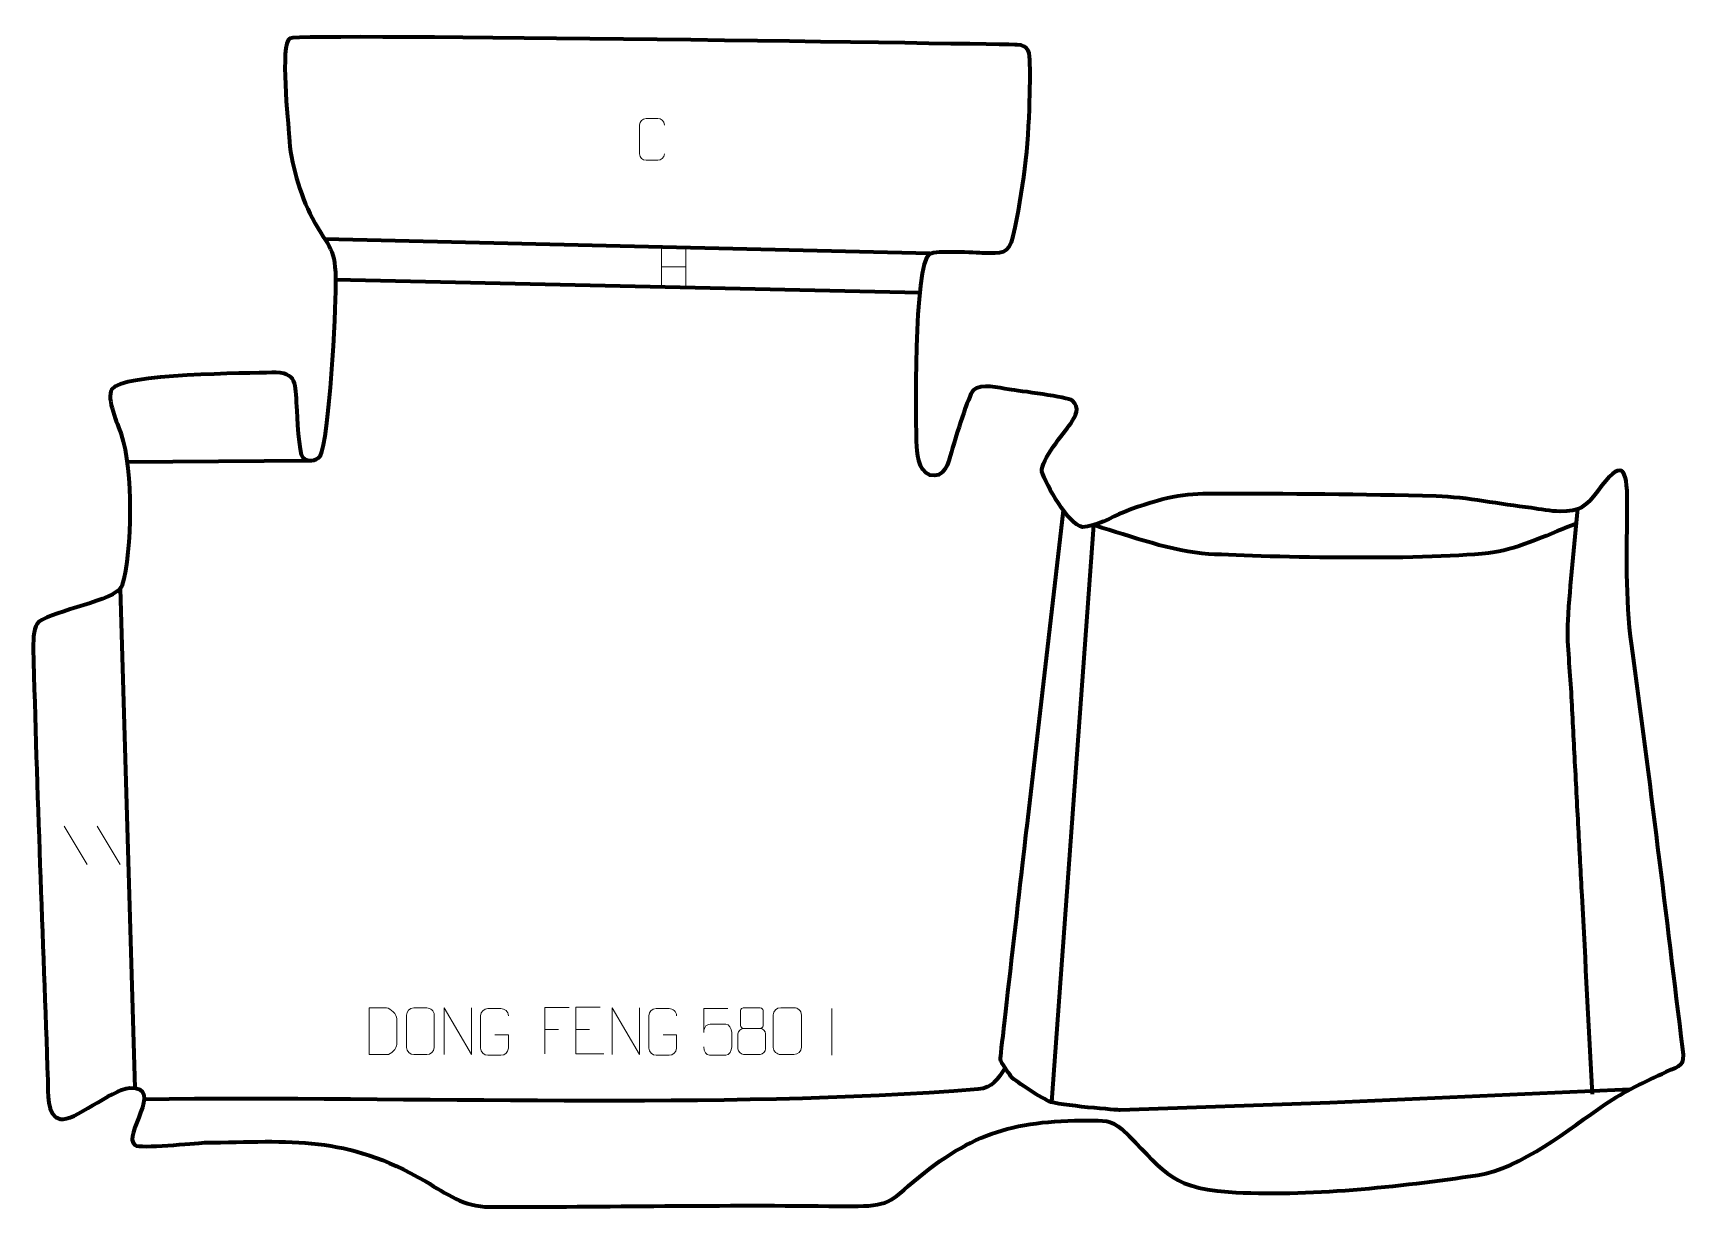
# Model space of a CAD drawing. Header units: millimetres. Extents: x -308 to 576, y -283 to 345.
import ezdxf

# ---------------------------------------------------------------- set-up
doc = ezdxf.new("R2010")
doc.units = ezdxf.units.MM
doc.header["$MEASUREMENT"] = 0
doc.layers.add('layer 1', color=7, linetype='Continuous')
doc.layers.add('layer 2', color=7, linetype='Continuous')

msp = doc.modelspace()

# ---------------------------------------------------------------- linework, layer by layer
at = {"layer": 'layer 1', "color": 142, "lineweight": 158}
for points in [[(172.0302, 226.9498), (172.0302, 226.9498), (-151.7959, 234.7119), (-151.7959, 234.7119)], [(166.7094, 205.8947), (166.7094, 205.8947), (-146.0214, 212.9615), (-146.0214, 212.9615)], [(-159.8171, 116.1029), (-159.8171, 116.1029), (-257.6308, 115.4119), (-257.6308, 115.4119)], [(259.5183, 81.6213), (259.5183, 81.6213), (237.0681, -227.2385), (237.0681, -227.2385)], [(-253.3571, -219.6513), (-253.3571, -219.6513), (-261.1936, 47.7709), (-261.1936, 47.7709)]]:
    msp.add_open_spline(points, degree=3, dxfattribs=at)
for points, knots in [([(546.588, -220.4759), (546.588, -220.4759), (386.0474, -227.5161), (386.0474, -227.5161), (386.0474, -227.5161), (386.0474, -227.5161), (273.7725, -231.4975), (273.7725, -231.4975), (273.7725, -231.4975), (273.7725, -231.4975), (240.5943, -229.1088), (235.5512, -226.7199), (235.5512, -226.7199), (230.5081, -224.331), (216.1751, -215.0411), (215.3788, -213.4486), (215.3788, -213.4486), (214.5826, -211.856), (209.8049, -206.0167), (209.8049, -204.1587), (209.8049, -204.1587), (209.8049, -202.3007), (224.4035, -76.2234), (224.4035, -76.2234), (224.4035, -76.2234), (224.4035, -76.2234), (243.5619, 89.4378), (243.5619, 89.4378)], [0, 0, 0, 0, 0.125, 0.125, 0.125, 0.125, 0.25, 0.25, 0.25, 0.25, 0.375, 0.375, 0.375, 0.375, 0.5, 0.5, 0.5, 0.5, 0.625, 0.625, 0.625, 0.625, 0.75, 0.75, 0.75, 0.75, 1, 1, 1, 1]), ([(518.5016, 90.2387), (516.7756, 70.4339), (514.5419, 50.4142), (513.3585, 30.5961), (513.3585, 30.5961), (512.6969, 19.5155), (514.3899, 5.8198), (514.9894, -5.5631), (514.9894, -5.5631), (515.6394, -17.907), (516.2911, -30.2508), (516.9422, -42.5947), (516.9422, -42.5947), (517.6099, -55.255), (518.2776, -67.9153), (518.9454, -80.5756), (518.9454, -80.5756), (519.2626, -86.5893), (519.5797, -92.6029), (519.8969, -98.6165), (519.8969, -98.6165), (520.2141, -104.6302), (520.5313, -110.6438), (520.8485, -116.6574), (520.8485, -116.6574), (522.7181, -152.1063), (524.5878, -187.5551), (526.4575, -223.0039)], [0, 0, 0, 0, 0.125, 0.125, 0.125, 0.125, 0.25, 0.25, 0.25, 0.25, 0.375, 0.375, 0.375, 0.375, 0.5, 0.5, 0.5, 0.5, 0.625, 0.625, 0.625, 0.625, 0.75, 0.75, 0.75, 0.75, 1, 1, 1, 1]), ([(517.8227, 82.369), (506.2557, 77.9288), (485.696, 68.6359), (474.295, 67.0959), (474.295, 67.0959), (440.6087, 62.5454), (353.8011, 64.3262), (321.3659, 66.1739), (321.3659, 66.1739), (301.595, 67.3001), (279.79, 75.7208), (260.4343, 81.3544), (260.4343, 81.3544), (260.4343, 81.3544), (259.5183, 81.6213), (259.5183, 81.6213)], [0, 0, 0, 0, 0.2, 0.2, 0.2, 0.2, 0.4, 0.4, 0.4, 0.4, 0.6, 0.6, 0.6, 0.6, 1, 1, 1, 1]), ([(212.3196, -208.9416), (208.1106, -214.7352), (205.6561, -219.7066), (197.8712, -220.3253), (197.8712, -220.3253), (59.7594, -231.3001), (-105.9396, -223.9318), (-248.4919, -225.7672)], [0, 0, 0, 0, 0.33333333, 0.33333333, 0.33333333, 0.33333333, 1, 1, 1, 1])]:
    msp.add_open_spline(points, degree=3, knots=knots, dxfattribs=at)
at = {"layer": 'layer 2', "color": 242, "lineweight": 158}
msp.add_open_spline([(218.6399, 338.7677), (225.4264, 338.3442), (225.3554, 334.6034), (225.5714, 328.2119), (225.5714, 328.2119), (225.7859, 321.8628), (225.5537, 315.3085), (225.3981, 308.9508), (225.3981, 308.9508), (224.8729, 284.0967), (222.0407, 260.5881), (216.59, 236.3353), (216.59, 236.3353), (214.2794, 226.5112), (210.1072, 227.3061), (201.1136, 227.3658), (201.1136, 227.3658), (196.066, 227.5619), (175.2771, 228.9112), (172.0302, 226.9498), (172.0302, 226.9498), (163.2422, 221.641), (164.5314, 133.7151), (164.9938, 123.7687), (164.9938, 123.7687), (165.2665, 117.9036), (166.8886, 107.8024), (174.6858, 108.1171), (174.6858, 108.1171), (181.1057, 108.3762), (182.459, 117.899), (184.117, 122.9624), (184.117, 122.9624), (185.7124, 127.9193), (192.6691, 151.2973), (195.1353, 153.6245), (195.1353, 153.6245), (199.6323, 157.8679), (208.765, 155.0386), (214.4218, 154.1907), (214.4218, 154.1907), (219.6658, 153.4553), (245.8279, 150.289), (248.4233, 148.2464), (248.4233, 148.2464), (252.4691, 144.4301), (250.0638, 140.0773), (247.4207, 136.1166), (247.4207, 136.1166), (243.7865, 130.9099), (231.1816, 116.1699), (231.9657, 110.3498), (231.9657, 110.3498), (234.1925, 103.3335), (246.1819, 81.917), (253.6198, 80.6046), (253.6198, 80.6046), (261.1783, 80.8168), (268.7549, 85.8219), (275.9232, 88.6342), (275.9232, 88.6342), (296.8853, 96.8579), (308.3788, 98.3596), (323.5699, 98.3994), (323.5699, 98.3994), (363.1058, 98.5027), (403.5023, 98.0462), (442.9933, 97.1244), (442.9933, 97.1244), (459.6526, 96.5644), (477.0311, 92.7496), (493.777, 90.8201), (493.777, 90.8201), (498.7896, 90.0863), (504.2345, 89.0453), (509.2777, 88.9569), (509.2777, 88.9569), (519.4348, 88.9546), (523.4462, 91.7096), (529.2569, 99.7192), (529.2569, 99.7192), (542.2136, 117.5787), (545.3081, 113.062), (545.2235, 93.6031), (545.2235, 93.6031), (545.1092, 67.3222), (544.0953, 43.4149), (547.6107, 17.0949), (547.6107, 17.0949), (557.4758, -54.7778), (566.0676, -126.8845), (574.9545, -198.888), (574.9545, -198.888), (576.0943, -208.1236), (574.1153, -207.1212), (565.9867, -210.9951), (565.9867, -210.9951), (554.6641, -216.3911), (543.8009, -221.2712), (533.3585, -228.3574), (533.3585, -228.3574), (514.2904, -241.4456), (488.3261, -262.7616), (465.268, -266.2905), (465.268, -266.2905), (422.71, -272.4614), (374.5344, -277.9646), (331.6425, -275.3003), (331.6425, -275.3003), (298.3986, -272.8606), (296.846, -262.279), (274.715, -241.6767), (274.715, -241.6767), (269.1335, -236.4807), (264.1951, -237.1745), (257.0533, -237.0838), (257.0533, -237.0838), (215.4565, -236.7973), (191.9482, -244.7763), (160.652, -272.0335), (160.652, -272.0335), (153.8058, -277.9961), (150.9571, -280.2809), (146.1392, -281.5556), (146.1392, -281.5556), (140.7697, -282.9763), (133.3673, -283.0113), (123.8182, -282.8865), (123.8182, -282.8865), (61.6265, -282.0732), (-1.17, -283.321), (-63.4528, -283.3275), (-63.4528, -283.3275), (-77.6854, -283.1319), (-86.2703, -276.4665), (-97.9862, -269.5343), (-97.9862, -269.5343), (-140.7683, -244.7156), (-168.8394, -248.2661), (-216.2391, -248.8875), (-216.2391, -248.8875), (-221.6262, -249.2245), (-250.701, -252.1054), (-253.3194, -250.2817), (-253.3194, -250.2817), (-260.8143, -245.0614), (-236.9066, -219.0342), (-256.1298, -219.4985), (-256.1298, -219.4985), (-266.2465, -220.8245), (-286.3079, -237.6951), (-293.2633, -236.3211), (-293.2633, -236.3211), (-300.8471, -234.823), (-299.888, -221.4572), (-300.0281, -215.6288), (-300.0281, -215.6288), (-302.6519, -138.6994), (-305.9818, -61.2636), (-307.7811, 15.6281), (-307.7811, 15.6281), (-307.9213, 21.6175), (-307.524, 27.8344), (-304.8562, 29.8119), (-304.8562, 29.8119), (-296.2067, 36.223), (-264.3606, 40.9237), (-260.4202, 48.9227), (-260.4202, 48.9227), (-254.6239, 68.3881), (-254.5223, 110.9263), (-260.7108, 130.3278), (-260.7108, 130.3278), (-262.6303, 135.7859), (-268.8073, 149.1446), (-265.838, 154.3374), (-265.838, 154.3374), (-261.0012, 162.7956), (-191.6196, 162.8753), (-180.1937, 163.3246), (-180.1937, 163.3246), (-166.083, 163.4162), (-167.5985, 157.2427), (-166.7151, 145.1524), (-166.7151, 145.1524), (-166.4409, 140.6194), (-165.7374, 119.9623), (-163.3481, 117.587), (-163.3481, 117.587), (-161.1557, 115.4075), (-156.5387, 115.5331), (-154.5132, 118.4191), (-154.5132, 118.4191), (-149.4259, 128.1675), (-146.0988, 195.8887), (-146.0064, 209.9371), (-146.0064, 209.9371), (-145.9495, 231.5117), (-149.0442, 228.21), (-158.6367, 246.2005), (-158.6367, 246.2005), (-164.8783, 258.2373), (-170.3471, 275.9299), (-170.8373, 289.4711), (-170.8373, 289.4711), (-171.3954, 296.8696), (-175.888, 339.2891), (-170.5169, 342.1635), (-170.5169, 342.1635), (-165.1458, 345.0379), (218.6399, 338.7677), (218.6399, 338.7677)], degree=3, knots=[0, 0, 0, 0, 0.01851852, 0.01851852, 0.01851852, 0.01851852, 0.03703704, 0.03703704, 0.03703704, 0.03703704, 0.05555556, 0.05555556, 0.05555556, 0.05555556, 0.07407407, 0.07407407, 0.07407407, 0.07407407, 0.09259259, 0.09259259, 0.09259259, 0.09259259, 0.11111111, 0.11111111, 0.11111111, 0.11111111, 0.12962963, 0.12962963, 0.12962963, 0.12962963, 0.14814815, 0.14814815, 0.14814815, 0.14814815, 0.16666667, 0.16666667, 0.16666667, 0.16666667, 0.18518519, 0.18518519, 0.18518519, 0.18518519, 0.2037037, 0.2037037, 0.2037037, 0.2037037, 0.22222222, 0.22222222, 0.22222222, 0.22222222, 0.24074074, 0.24074074, 0.24074074, 0.24074074, 0.25925926, 0.25925926, 0.25925926, 0.25925926, 0.27777778, 0.27777778, 0.27777778, 0.27777778, 0.2962963, 0.2962963, 0.2962963, 0.2962963, 0.31481481, 0.31481481, 0.31481481, 0.31481481, 0.33333333, 0.33333333, 0.33333333, 0.33333333, 0.35185185, 0.35185185, 0.35185185, 0.35185185, 0.37037037, 0.37037037, 0.37037037, 0.37037037, 0.38888889, 0.38888889, 0.38888889, 0.38888889, 0.40740741, 0.40740741, 0.40740741, 0.40740741, 0.42592593, 0.42592593, 0.42592593, 0.42592593, 0.44444444, 0.44444444, 0.44444444, 0.44444444, 0.46296296, 0.46296296, 0.46296296, 0.46296296, 0.48148148, 0.48148148, 0.48148148, 0.48148148, 0.5, 0.5, 0.5, 0.5, 0.51851852, 0.51851852, 0.51851852, 0.51851852, 0.53703704, 0.53703704, 0.53703704, 0.53703704, 0.55555556, 0.55555556, 0.55555556, 0.55555556, 0.57407407, 0.57407407, 0.57407407, 0.57407407, 0.59259259, 0.59259259, 0.59259259, 0.59259259, 0.61111111, 0.61111111, 0.61111111, 0.61111111, 0.62962963, 0.62962963, 0.62962963, 0.62962963, 0.64814815, 0.64814815, 0.64814815, 0.64814815, 0.66666667, 0.66666667, 0.66666667, 0.66666667, 0.68518519, 0.68518519, 0.68518519, 0.68518519, 0.7037037, 0.7037037, 0.7037037, 0.7037037, 0.72222222, 0.72222222, 0.72222222, 0.72222222, 0.74074074, 0.74074074, 0.74074074, 0.74074074, 0.75925926, 0.75925926, 0.75925926, 0.75925926, 0.77777778, 0.77777778, 0.77777778, 0.77777778, 0.7962963, 0.7962963, 0.7962963, 0.7962963, 0.81481481, 0.81481481, 0.81481481, 0.81481481, 0.83333333, 0.83333333, 0.83333333, 0.83333333, 0.85185185, 0.85185185, 0.85185185, 0.85185185, 0.87037037, 0.87037037, 0.87037037, 0.87037037, 0.88888889, 0.88888889, 0.88888889, 0.88888889, 0.90740741, 0.90740741, 0.90740741, 0.90740741, 0.92592593, 0.92592593, 0.92592593, 0.92592593, 0.94444444, 0.94444444, 0.94444444, 0.94444444, 0.96296296, 0.96296296, 0.96296296, 0.96296296, 1, 1, 1, 1], dxfattribs=at)
at = {"layer": 'layer 2', "color": 250, "lineweight": 9}
for points, knots in [([(29.9303, 280.3504), (29.8051, 278.2694), (28.3029, 276.9442), (26.3792, 276.9345), (26.3792, 276.9345), (24.2906, 276.9348), (22.202, 276.9348), (20.1137, 276.9345), (20.1137, 276.9345), (18.3895, 276.8401), (16.6231, 278.528), (16.6331, 280.3348), (16.6331, 280.3348), (16.6335, 285.503), (16.6335, 290.6707), (16.6331, 295.8381), (16.6331, 295.8381), (16.6369, 297.7532), (18.2014, 299.2931), (20.1293, 299.281), (20.1293, 299.281), (22.2123, 299.281), (24.2958, 299.281), (26.3792, 299.281), (26.3792, 299.281), (28.1227, 299.3128), (29.9064, 297.9769), (29.9303, 295.7935)], [0, 0, 0, 0, 0.125, 0.125, 0.125, 0.125, 0.25, 0.25, 0.25, 0.25, 0.375, 0.375, 0.375, 0.375, 0.5, 0.5, 0.5, 0.5, 0.625, 0.625, 0.625, 0.625, 0.75, 0.75, 0.75, 0.75, 1, 1, 1, 1]), ([(-104.1797, -176.8182), (-101.854, -176.8182), (-99.5279, -176.8182), (-97.2018, -176.8182), (-97.2018, -176.8182), (-95.2552, -176.7826), (-93.2638, -178.2742), (-93.2371, -180.7118), (-93.2371, -180.7118), (-93.2375, -186.4587), (-93.2375, -192.206), (-93.2371, -197.9537), (-93.2371, -197.9537), (-93.3769, -200.2771), (-95.0541, -201.7567), (-97.2018, -201.7675), (-97.2018, -201.7675), (-99.5337, -201.7671), (-101.8656, -201.7671), (-104.1971, -201.7675), (-104.1971, -201.7675), (-106.1221, -201.8729), (-108.0942, -199.9884), (-108.083, -197.9711), (-108.083, -197.9711), (-108.0827, -192.201), (-108.0827, -186.4313), (-108.083, -180.662), (-108.083, -180.662), (-108.0788, -178.5239), (-106.3321, -176.8047), (-104.1797, -176.8182)], [0, 0, 0, 0, 0.11111111, 0.11111111, 0.11111111, 0.11111111, 0.22222222, 0.22222222, 0.22222222, 0.22222222, 0.33333333, 0.33333333, 0.33333333, 0.33333333, 0.44444444, 0.44444444, 0.44444444, 0.44444444, 0.55555556, 0.55555556, 0.55555556, 0.55555556, 0.66666667, 0.66666667, 0.66666667, 0.66666667, 0.77777778, 0.77777778, 0.77777778, 0.77777778, 1, 1, 1, 1]), ([(-21.0889, -176.4733), (-21.0889, -176.4733), (-33.9629, -176.4733), (-33.9629, -176.4733), (-33.9629, -176.4733), (-33.9629, -176.4733), (-33.9629, -201.4269), (-33.9629, -201.4269)], [0, 0, 0, 0, 0.33333333, 0.33333333, 0.33333333, 0.33333333, 1, 1, 1, 1]), ([(-4.4917, -176.3674), (-4.4917, -176.3674), (-17.3656, -176.3674), (-17.3656, -176.3674), (-17.3656, -176.3674), (-17.3656, -176.3674), (-17.3656, -201.321), (-17.3656, -201.321), (-17.3656, -201.321), (-17.3656, -201.321), (-2.4998, -201.321), (-2.4998, -201.321)], [0, 0, 0, 0, 0.25, 0.25, 0.25, 0.25, 0.5, 0.5, 0.5, 0.5, 1, 1, 1, 1]), ([(70.7494, -178.1889), (70.7494, -180.4019), (70.7494, -184.0842), (70.7494, -186.2975), (70.7494, -186.2975), (70.7644, -186.8049), (71.5728, -187.7363), (72.2739, -187.7351), (72.2739, -187.7351), (75.2476, -187.7349), (78.2216, -187.8198), (81.196, -187.8201), (81.196, -187.8201), (81.9941, -187.8159), (82.7158, -187.0256), (82.7131, -186.3049), (82.7131, -186.3049), (82.7128, -184.0889), (82.7128, -180.4042), (82.7131, -178.1889), (82.7131, -178.1889), (82.6946, -177.4781), (82.0824, -176.7177), (81.2474, -176.7251), (81.2474, -176.7251), (78.2263, -176.7254), (75.2055, -176.7254), (72.185, -176.7251), (72.185, -176.7251), (71.5578, -176.7175), (70.7326, -177.4285), (70.7494, -178.1889)], [0, 0, 0, 0, 0.11111111, 0.11111111, 0.11111111, 0.11111111, 0.22222222, 0.22222222, 0.22222222, 0.22222222, 0.33333333, 0.33333333, 0.33333333, 0.33333333, 0.44444444, 0.44444444, 0.44444444, 0.44444444, 0.55555556, 0.55555556, 0.55555556, 0.55555556, 0.66666667, 0.66666667, 0.66666667, 0.66666667, 0.77777778, 0.77777778, 0.77777778, 0.77777778, 1, 1, 1, 1]), ([(92.1752, -176.7005), (94.5444, -176.7005), (96.914, -176.7005), (99.2836, -176.7005), (99.2836, -176.7005), (101.2666, -176.6649), (103.2953, -178.1592), (103.3224, -180.6013), (103.3224, -180.6013), (103.322, -186.3587), (103.322, -192.1165), (103.3224, -197.8747), (103.3224, -197.8747), (103.1801, -200.2023), (101.4715, -201.6846), (99.2836, -201.6954), (99.2836, -201.6954), (96.9081, -201.695), (94.5326, -201.695), (92.1575, -201.6954), (92.1575, -201.6954), (90.1965, -201.801), (88.1874, -199.9131), (88.1989, -197.8921), (88.1989, -197.8921), (88.1992, -192.1115), (88.1992, -186.3312), (88.1989, -180.5514), (88.1989, -180.5514), (88.2032, -178.4094), (89.9825, -176.6869), (92.1752, -176.7005)], [0, 0, 0, 0, 0.11111111, 0.11111111, 0.11111111, 0.11111111, 0.22222222, 0.22222222, 0.22222222, 0.22222222, 0.33333333, 0.33333333, 0.33333333, 0.33333333, 0.44444444, 0.44444444, 0.44444444, 0.44444444, 0.55555556, 0.55555556, 0.55555556, 0.55555556, 0.66666667, 0.66666667, 0.66666667, 0.66666667, 0.77777778, 0.77777778, 0.77777778, 0.77777778, 1, 1, 1, 1]), ([(-128.0524, -201.7433), (-125.7206, -201.7429), (-120.7704, -201.7669), (-118.4389, -201.7672), (-118.4389, -201.7672), (-116.5139, -201.8726), (-113.1953, -198.331), (-113.2065, -196.3137), (-113.2065, -196.3137), (-113.2069, -190.5436), (-113.2069, -188.3739), (-113.2065, -182.6046), (-113.2065, -182.6046), (-113.2108, -180.4665), (-116.5853, -176.8064), (-118.7377, -176.8199), (-118.7377, -176.8199), (-121.0634, -176.8199), (-125.7877, -176.8199), (-128.1138, -176.8199), (-128.1138, -176.8199), (-128.1134, -182.5668), (-128.0521, -195.996), (-128.0524, -201.7433)], [0, 0, 0, 0, 0.14285714, 0.14285714, 0.14285714, 0.14285714, 0.28571429, 0.28571429, 0.28571429, 0.28571429, 0.42857143, 0.42857143, 0.42857143, 0.42857143, 0.57142857, 0.57142857, 0.57142857, 0.57142857, 0.71428571, 0.71428571, 0.71428571, 0.71428571, 1, 1, 1, 1]), ([(-87.9875, -201.7714), (-87.9875, -201.7714), (-87.9875, -176.8179), (-87.9875, -176.8179), (-87.9875, -176.8179), (-87.9875, -176.8179), (-73.3327, -201.7714), (-73.3327, -201.7714), (-73.3327, -201.7714), (-73.3327, -201.7714), (-73.3327, -176.8179), (-73.3327, -176.8179)], [0, 0, 0, 0, 0.25, 0.25, 0.25, 0.25, 0.5, 0.5, 0.5, 0.5, 1, 1, 1, 1]), ([(-60.7242, -191.114), (-60.7242, -191.114), (-53.5561, -191.114), (-53.5561, -191.114), (-53.5561, -191.114), (-53.5561, -191.114), (-53.5561, -198.2821), (-53.5561, -198.2821), (-53.5561, -198.2821), (-53.6958, -200.6055), (-55.373, -202.0851), (-57.5208, -202.0959), (-57.5208, -202.0959), (-59.8526, -202.0955), (-62.1846, -202.0955), (-64.5161, -202.0959), (-64.5161, -202.0959), (-66.441, -202.2013), (-68.4132, -200.3168), (-68.402, -198.2995), (-68.402, -198.2995), (-68.4016, -192.5294), (-68.4016, -186.7597), (-68.402, -180.9904), (-68.402, -180.9904), (-68.3978, -178.8523), (-66.651, -177.1331), (-64.4987, -177.1465), (-64.4987, -177.1465), (-62.173, -177.1465), (-59.8469, -177.1465), (-57.5208, -177.1465), (-57.5208, -177.1465), (-55.5741, -177.1111), (-53.5827, -178.6026), (-53.5561, -181.0403)], [0, 0, 0, 0, 0.1, 0.1, 0.1, 0.1, 0.2, 0.2, 0.2, 0.2, 0.3, 0.3, 0.3, 0.3, 0.4, 0.4, 0.4, 0.4, 0.5, 0.5, 0.5, 0.5, 0.6, 0.6, 0.6, 0.6, 0.7, 0.7, 0.7, 0.7, 0.8, 0.8, 0.8, 0.8, 1, 1, 1, 1]), ([(2.0125, -201.7714), (2.0125, -201.7714), (2.0125, -176.8179), (2.0125, -176.8179), (2.0125, -176.8179), (2.0125, -176.8179), (16.6673, -201.7714), (16.6673, -201.7714), (16.6673, -201.7714), (16.6673, -201.7714), (16.6673, -176.8179), (16.6673, -176.8179)], [0, 0, 0, 0, 0.25, 0.25, 0.25, 0.25, 0.5, 0.5, 0.5, 0.5, 1, 1, 1, 1]), ([(29.2758, -191.114), (29.2758, -191.114), (36.4439, -191.114), (36.4439, -191.114), (36.4439, -191.114), (36.4439, -191.114), (36.4439, -198.2821), (36.4439, -198.2821), (36.4439, -198.2821), (36.3042, -200.6055), (34.627, -202.0851), (32.4792, -202.0959), (32.4792, -202.0959), (30.1474, -202.0955), (27.8154, -202.0955), (25.4839, -202.0959), (25.4839, -202.0959), (23.559, -202.2013), (21.5868, -200.3168), (21.598, -198.2995), (21.598, -198.2995), (21.5984, -192.5294), (21.5984, -186.7597), (21.598, -180.9904), (21.598, -180.9904), (21.6022, -178.8523), (23.349, -177.1331), (25.5013, -177.1465), (25.5013, -177.1465), (27.827, -177.1465), (30.1531, -177.1465), (32.4792, -177.1465), (32.4792, -177.1465), (34.4259, -177.1111), (36.4173, -178.6026), (36.4439, -181.0403)], [0, 0, 0, 0, 0.1, 0.1, 0.1, 0.1, 0.2, 0.2, 0.2, 0.2, 0.3, 0.3, 0.3, 0.3, 0.4, 0.4, 0.4, 0.4, 0.5, 0.5, 0.5, 0.5, 0.6, 0.6, 0.6, 0.6, 0.7, 0.7, 0.7, 0.7, 0.8, 0.8, 0.8, 0.8, 1, 1, 1, 1]), ([(63.9083, -177.1684), (63.9083, -177.1684), (51.0399, -177.1684), (51.0399, -177.1684), (51.0399, -177.1684), (51.0402, -181.399), (51.0402, -185.6299), (51.0399, -189.8611), (51.0399, -189.8611), (51.0396, -186.551), (52.6727, -185.4792), (55.4884, -185.4187), (55.4884, -185.4187), (57.9311, -185.4184), (60.3738, -185.4184), (62.8162, -185.4187), (62.8162, -185.4187), (64.4681, -185.4119), (65.945, -187.7924), (65.9735, -189.8611), (65.9735, -189.8611), (65.9732, -192.4484), (65.9732, -195.036), (65.9735, -197.6237), (65.9735, -197.6237), (66.0197, -199.5831), (64.5184, -202.0194), (62.8903, -202.0779), (62.8903, -202.0779), (60.9313, -202.0776), (56.03, -202.0776), (54.0704, -202.0779), (54.0704, -202.0779), (52.2225, -202.0867), (51.114, -200.1219), (51.0931, -197.5708)], [0, 0, 0, 0, 0.1, 0.1, 0.1, 0.1, 0.2, 0.2, 0.2, 0.2, 0.3, 0.3, 0.3, 0.3, 0.4, 0.4, 0.4, 0.4, 0.5, 0.5, 0.5, 0.5, 0.6, 0.6, 0.6, 0.6, 0.7, 0.7, 0.7, 0.7, 0.8, 0.8, 0.8, 0.8, 1, 1, 1, 1]), ([(69.2887, -190.7071), (69.2887, -193.8779), (69.2887, -195.58), (69.2887, -198.7514), (69.2887, -198.7514), (69.2802, -199.9733), (70.9803, -201.666), (72.2345, -201.6745), (72.2345, -201.6745), (75.2214, -201.6742), (78.2087, -201.6742), (81.196, -201.6745), (81.196, -201.6745), (82.521, -201.6628), (84.1435, -200.0412), (84.1323, -198.742), (84.1323, -198.742), (84.132, -195.5738), (84.132, -193.875), (84.1323, -190.7071), (84.1323, -190.7071), (84.0626, -189.3267), (82.4828, -187.7481), (81.1757, -187.7542), (81.1757, -187.7542), (78.1952, -187.7545), (75.2147, -187.7545), (72.2345, -187.7542), (72.2345, -187.7542), (71.1536, -187.7478), (69.3049, -189.3267), (69.2887, -190.7071)], [0, 0, 0, 0, 0.11111111, 0.11111111, 0.11111111, 0.11111111, 0.22222222, 0.22222222, 0.22222222, 0.22222222, 0.33333333, 0.33333333, 0.33333333, 0.33333333, 0.44444444, 0.44444444, 0.44444444, 0.44444444, 0.55555556, 0.55555556, 0.55555556, 0.55555556, 0.66666667, 0.66666667, 0.66666667, 0.66666667, 0.77777778, 0.77777778, 0.77777778, 0.77777778, 1, 1, 1, 1])]:
    msp.add_open_spline(points, degree=3, knots=knots, dxfattribs=at)
for points in [[(28.3116, 230.4952), (28.3116, 230.4952), (28.3116, 208.3025), (28.3116, 208.3025)], [(41.4273, 230.4952), (41.4273, 230.4952), (41.4273, 208.1449), (41.4273, 208.1449)], [(28.3291, 219.8528), (28.3291, 219.8528), (41.4273, 219.8528), (41.4273, 219.8528)], [(-291.3128, -79.4673), (-291.3128, -79.4673), (-278.9485, -100.0116), (-278.9485, -100.0116)], [(-273.5829, -79.4673), (-273.5829, -79.4673), (-261.2186, -100.0116), (-261.2186, -100.0116)], [(119.4673, -177.1361), (119.4673, -177.1361), (119.4673, -202.1102), (119.4673, -202.1102)], [(-33.9629, -188.353), (-33.9629, -188.353), (-26.7948, -188.353), (-26.7948, -188.353)], [(-17.3656, -188.2471), (-17.3656, -188.2471), (-10.1975, -188.2471), (-10.1975, -188.2471)]]:
    msp.add_open_spline(points, degree=3, dxfattribs=at)

doc.saveas('drawing.dxf')
